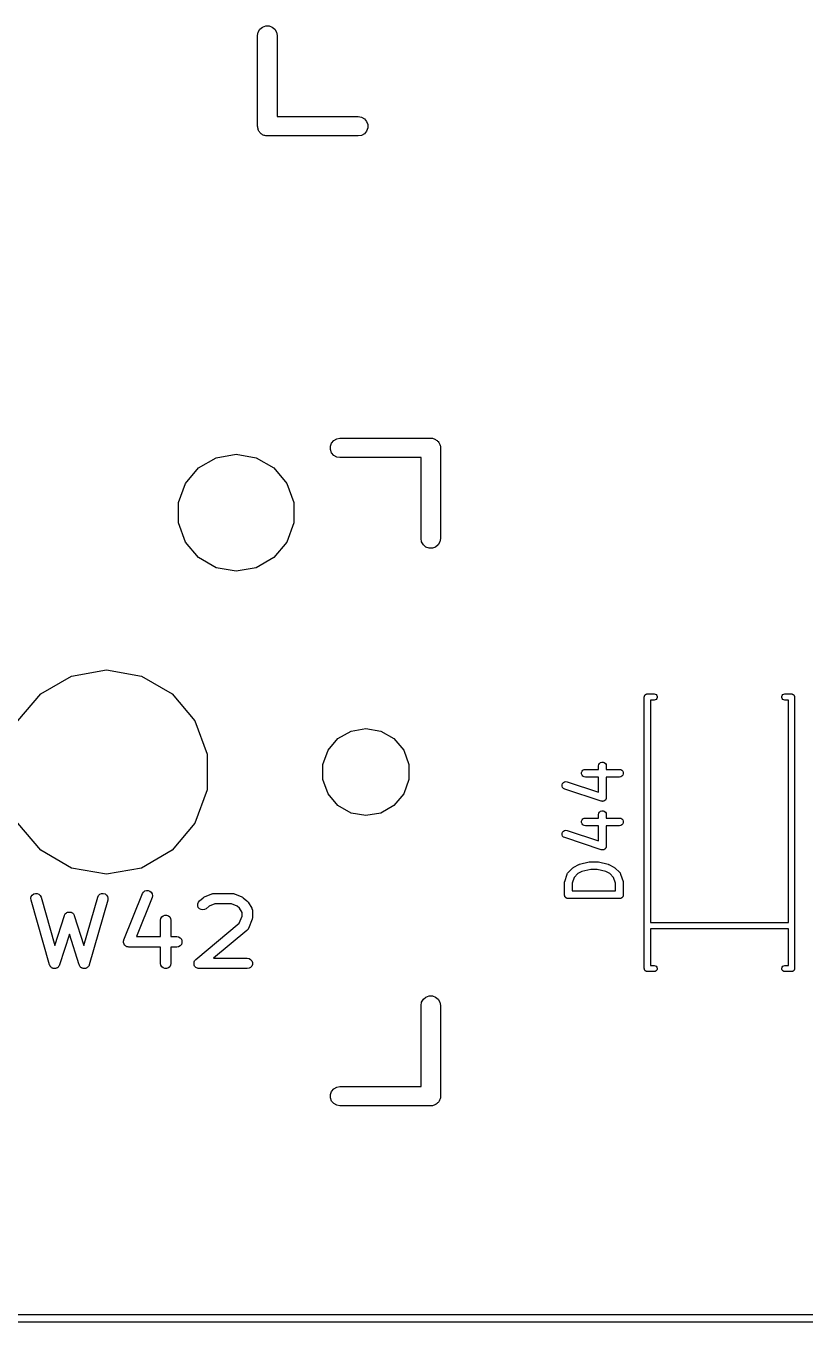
# Model space of a CAD drawing. Header units: millimetres. Extents: x 37 to 156, y -137 to -19.
# Drawn here: x 95.92 to 111.18, y -136.78 to -111.38 of the extents above; entities that cross this region are included whole.
import ezdxf

# ---------------------------------------------------------------- set-up
doc = ezdxf.new("R2010")
doc.units = ezdxf.units.MM
doc.layers.add('BLACK', color=7, linetype='Continuous')

# ---------------------------------------------------------------- blocks, each defined once
blk = doc.blocks.new('hhskb2-F.SilkS')
at = {"layer": 'BLACK'}
for p, q in [((100.471, -111.507), (100.504, -111.45)), ((100.504, -111.45), (100.555, -111.407)), ((100.555, -111.407), (100.617, -111.384)), ((100.617, -111.384), (100.683, -111.384)), ((100.683, -111.384), (100.745, -111.407)), ((100.745, -111.407), (100.796, -111.45)), ((100.796, -111.45), (100.829, -111.507)), ((100.459, -111.572), (100.471, -111.507)), ((100.459, -113.35), (100.459, -111.572)), ((100.829, -111.507), (100.84, -111.572)), ((100.84, -111.572), (100.84, -113.159)), ((100.84, -113.159), (102.428, -113.159)), ((102.428, -113.159), (102.493, -113.171)), ((102.493, -113.171), (102.55, -113.204)), ((102.55, -113.204), (102.593, -113.255)), ((100.462, -113.366), (100.459, -113.35)), ((100.462, -113.383), (100.462, -113.366)), ((100.468, -113.399), (100.462, -113.383)), ((100.471, -113.415), (100.468, -113.399)), ((100.479, -113.43), (100.471, -113.415)), ((100.485, -113.445), (100.479, -113.43)), ((100.496, -113.458), (100.485, -113.445)), ((100.504, -113.472), (100.496, -113.458)), ((100.517, -113.483), (100.504, -113.472)), ((100.528, -113.496), (100.517, -113.483)), ((100.542, -113.504), (100.528, -113.496)), ((102.55, -113.496), (102.493, -113.529)), ((102.593, -113.445), (102.55, -113.496)), ((102.593, -113.255), (102.616, -113.317)), ((102.616, -113.383), (102.593, -113.445)), ((102.616, -113.317), (102.616, -113.383)), ((100.555, -113.515), (100.542, -113.504)), ((100.57, -113.521), (100.555, -113.515)), ((100.585, -113.529), (100.57, -113.521)), ((100.601, -113.532), (100.585, -113.529)), ((100.617, -113.538), (100.601, -113.532)), ((100.634, -113.538), (100.617, -113.538)), ((100.65, -113.54), (100.634, -113.538)), ((102.428, -113.54), (100.65, -113.54)), ((102.493, -113.529), (102.428, -113.54)), ((101.884, -119.617), (101.907, -119.555)), ((101.907, -119.555), (101.95, -119.504)), ((101.95, -119.504), (102.007, -119.471)), ((102.007, -119.471), (102.072, -119.459)), ((102.072, -119.459), (103.85, -119.459)), ((103.85, -119.459), (103.866, -119.462)), ((103.866, -119.462), (103.883, -119.462)), ((103.883, -119.462), (103.899, -119.468)), ((103.899, -119.468), (103.915, -119.471)), ((103.915, -119.471), (103.93, -119.479)), ((103.93, -119.479), (103.945, -119.485)), ((103.945, -119.485), (103.958, -119.496)), ((103.958, -119.496), (103.972, -119.504)), ((103.972, -119.504), (103.983, -119.517)), ((103.983, -119.517), (103.996, -119.528)), ((103.996, -119.528), (104.004, -119.542)), ((104.004, -119.542), (104.015, -119.555)), ((104.015, -119.555), (104.021, -119.57)), ((104.021, -119.57), (104.029, -119.585)), ((104.029, -119.585), (104.032, -119.601)), ((99.3025, -120.041), (99.6476, -119.842)), ((99.6476, -119.842), (100.04, -119.773)), ((100.04, -119.773), (100.432, -119.842)), ((100.432, -119.842), (100.778, -120.041)), ((101.884, -119.683), (101.884, -119.617)), ((101.907, -119.745), (101.884, -119.683)), ((101.95, -119.796), (101.907, -119.745)), ((102.007, -119.829), (101.95, -119.796)), ((102.072, -119.84), (102.007, -119.829)), ((103.659, -119.84), (102.072, -119.84)), ((103.659, -121.428), (103.659, -119.84)), ((104.032, -119.601), (104.038, -119.617)), ((104.038, -119.617), (104.038, -119.634)), ((104.038, -119.634), (104.04, -119.65)), ((104.04, -119.65), (104.04, -121.428)), ((99.0464, -120.346), (99.3025, -120.041)), ((100.778, -120.041), (101.034, -120.346)), ((98.9101, -120.721), (99.0464, -120.346)), ((101.034, -120.346), (101.17, -120.721)), ((98.9101, -121.119), (98.9101, -120.721)), ((101.17, -120.721), (101.17, -121.119)), ((99.0464, -121.494), (98.9101, -121.119)), ((101.17, -121.119), (101.034, -121.494)), ((99.3025, -121.799), (99.0464, -121.494)), ((101.034, -121.494), (100.778, -121.799)), ((103.671, -121.493), (103.659, -121.428)), ((103.704, -121.55), (103.671, -121.493)), ((103.755, -121.593), (103.704, -121.55)), ((103.817, -121.616), (103.755, -121.593)), ((103.883, -121.616), (103.817, -121.616)), ((103.945, -121.593), (103.883, -121.616)), ((103.996, -121.55), (103.945, -121.593)), ((104.029, -121.493), (103.996, -121.55)), ((104.04, -121.428), (104.029, -121.493)), ((99.6476, -121.998), (99.3025, -121.799)), ((100.778, -121.799), (100.432, -121.998)), ((100.04, -122.067), (99.6476, -121.998)), ((100.432, -121.998), (100.04, -122.067)), ((96.2134, -124.467), (96.8154, -124.119)), ((96.8154, -124.119), (97.5, -123.998)), ((97.5, -123.998), (98.1846, -124.119)), ((98.1846, -124.119), (98.7865, -124.467)), ((95.7666, -124.999), (96.2134, -124.467)), ((98.7865, -124.467), (99.2334, -124.999)), ((108.03, -124.53), (108.031, -124.525)), ((108.03, -129.85), (108.03, -124.53)), ((108.031, -124.52), (108.033, -124.515)), ((108.031, -124.525), (108.031, -124.52)), ((108.033, -124.515), (108.034, -124.509)), ((108.034, -124.509), (108.036, -124.505)), ((108.036, -124.505), (108.038, -124.5)), ((108.038, -124.5), (108.041, -124.496)), ((108.041, -124.496), (108.044, -124.491)), ((108.044, -124.491), (108.048, -124.488)), ((108.048, -124.488), (108.051, -124.484)), ((108.051, -124.484), (108.056, -124.481)), ((108.056, -124.481), (108.06, -124.478)), ((108.06, -124.478), (108.065, -124.476)), ((108.065, -124.476), (108.069, -124.474)), ((108.069, -124.474), (108.075, -124.473)), ((108.075, -124.473), (108.08, -124.471)), ((108.08, -124.471), (108.085, -124.471)), ((108.085, -124.471), (108.09, -124.47)), ((108.09, -124.47), (108.22, -124.47)), ((108.22, -124.59), (108.15, -124.59)), ((108.15, -124.59), (108.15, -128.95)), ((108.22, -124.47), (108.241, -124.474)), ((108.241, -124.586), (108.22, -124.59)), ((108.241, -124.474), (108.259, -124.484)), ((108.259, -124.576), (108.241, -124.586)), ((108.259, -124.484), (108.272, -124.5)), ((108.272, -124.56), (108.259, -124.576)), ((108.272, -124.5), (108.279, -124.52)), ((108.279, -124.54), (108.272, -124.56)), ((108.279, -124.52), (108.279, -124.54)), ((110.721, -124.52), (110.728, -124.5)), ((110.721, -124.54), (110.721, -124.52)), ((110.728, -124.56), (110.721, -124.54)), ((110.728, -124.5), (110.741, -124.484)), ((110.741, -124.576), (110.728, -124.56)), ((110.741, -124.484), (110.759, -124.474)), ((110.759, -124.586), (110.741, -124.576)), ((110.759, -124.474), (110.78, -124.47)), ((110.78, -124.59), (110.759, -124.586)), ((110.78, -124.47), (110.91, -124.47)), ((110.85, -124.59), (110.78, -124.59)), ((110.85, -128.95), (110.85, -124.59)), ((110.91, -124.47), (110.915, -124.471)), ((110.915, -124.471), (110.92, -124.471)), ((110.92, -124.471), (110.925, -124.473)), ((110.925, -124.473), (110.931, -124.474)), ((110.931, -124.474), (110.935, -124.476)), ((110.935, -124.476), (110.94, -124.478)), ((110.94, -124.478), (110.944, -124.481)), ((110.944, -124.481), (110.949, -124.484)), ((110.949, -124.484), (110.952, -124.488)), ((110.952, -124.488), (110.956, -124.491)), ((110.956, -124.491), (110.959, -124.496)), ((110.959, -124.496), (110.962, -124.5)), ((110.962, -124.5), (110.964, -124.505)), ((110.964, -124.505), (110.966, -124.509)), ((110.966, -124.509), (110.967, -124.515)), ((110.967, -124.515), (110.969, -124.52)), ((110.969, -124.52), (110.969, -124.525)), ((110.969, -124.525), (110.97, -124.53)), ((110.97, -124.53), (110.97, -129.85)), ((99.2334, -124.999), (99.4711, -125.652)), ((102.288, -125.197), (102.58, -125.146)), ((102.58, -125.146), (102.872, -125.197)), ((101.84, -125.573), (102.031, -125.346)), ((102.031, -125.346), (102.288, -125.197)), ((102.872, -125.197), (103.129, -125.346)), ((103.129, -125.346), (103.32, -125.573)), ((99.4711, -125.652), (99.4711, -126.348)), ((101.739, -125.852), (101.84, -125.573)), ((103.32, -125.573), (103.421, -125.852)), ((101.739, -126.148), (101.739, -125.852)), ((103.421, -125.852), (103.421, -126.148)), ((107.134, -125.88), (107.139, -125.855)), ((107.134, -125.948), (107.134, -125.88)), ((107.139, -125.855), (107.152, -125.832)), ((107.152, -125.832), (107.172, -125.816)), ((107.172, -125.816), (107.196, -125.807)), ((107.196, -125.807), (107.222, -125.807)), ((107.222, -125.807), (107.247, -125.816)), ((107.247, -125.816), (107.267, -125.832)), ((107.267, -125.832), (107.28, -125.855)), ((107.28, -125.855), (107.284, -125.88)), ((107.284, -125.88), (107.284, -125.948)), ((101.84, -126.427), (101.739, -126.148)), ((103.421, -126.148), (103.32, -126.427)), ((106.445, -126.205), (106.467, -126.192)), ((106.467, -126.192), (106.493, -126.186)), ((106.493, -126.186), (106.518, -126.19)), ((106.518, -126.19), (107.134, -126.395)), ((106.802, -126.01), (106.811, -125.986)), ((106.802, -126.036), (106.802, -126.01)), ((106.811, -126.061), (106.802, -126.036)), ((106.811, -125.986), (106.828, -125.966)), ((106.828, -126.081), (106.811, -126.061)), ((106.828, -125.966), (106.85, -125.953)), ((106.85, -126.094), (106.828, -126.081)), ((106.85, -125.953), (106.876, -125.948)), ((106.876, -126.098), (106.85, -126.094)), ((106.876, -125.948), (107.134, -125.948)), ((107.134, -126.098), (106.876, -126.098)), ((107.134, -126.395), (107.134, -126.098)), ((107.284, -125.948), (107.542, -125.948)), ((107.542, -126.098), (107.284, -126.098)), ((107.284, -126.098), (107.284, -126.5)), ((107.542, -125.948), (107.568, -125.953)), ((107.568, -126.094), (107.542, -126.098)), ((107.568, -125.953), (107.591, -125.966)), ((107.591, -126.081), (107.568, -126.094)), ((107.591, -125.966), (107.607, -125.986)), ((107.607, -126.061), (107.591, -126.081)), ((107.607, -125.986), (107.616, -126.01)), ((107.616, -126.036), (107.607, -126.061)), ((107.616, -126.01), (107.616, -126.036)), ((99.4711, -126.348), (99.2334, -127.001)), ((102.031, -126.654), (101.84, -126.427)), ((103.32, -126.427), (103.129, -126.654)), ((106.421, -126.25), (106.429, -126.226)), ((106.421, -126.276), (106.421, -126.25)), ((106.431, -126.301), (106.421, -126.276)), ((106.429, -126.226), (106.445, -126.205)), ((106.448, -126.32), (106.431, -126.301)), ((106.471, -126.333), (106.448, -126.32)), ((107.185, -126.571), (106.471, -126.333)), ((102.288, -126.803), (102.031, -126.654)), ((103.129, -126.654), (102.872, -126.803)), ((107.191, -126.571), (107.185, -126.571)), ((107.196, -126.573), (107.191, -126.571)), ((107.204, -126.573), (107.196, -126.573)), ((107.211, -126.574), (107.204, -126.573)), ((107.217, -126.573), (107.211, -126.574)), ((107.222, -126.573), (107.217, -126.573)), ((107.229, -126.571), (107.222, -126.573)), ((107.237, -126.569), (107.229, -126.571)), ((107.241, -126.566), (107.237, -126.569)), ((107.247, -126.564), (107.241, -126.566)), ((107.252, -126.56), (107.247, -126.564)), ((107.259, -126.556), (107.252, -126.56)), ((107.262, -126.551), (107.259, -126.556)), ((107.267, -126.548), (107.262, -126.551)), ((107.27, -126.541), (107.267, -126.548)), ((107.275, -126.535), (107.27, -126.541)), ((107.277, -126.53), (107.275, -126.535)), ((107.28, -126.525), (107.277, -126.53)), ((107.281, -126.518), (107.28, -126.525)), ((107.283, -126.511), (107.281, -126.518)), ((107.284, -126.5), (107.283, -126.505)), ((107.283, -126.505), (107.283, -126.511)), ((102.58, -126.854), (102.288, -126.803)), ((102.872, -126.803), (102.58, -126.854)), ((106.802, -126.963), (106.811, -126.938)), ((106.811, -126.938), (106.828, -126.918)), ((106.828, -126.918), (106.85, -126.905)), ((106.85, -126.905), (106.876, -126.901)), ((106.876, -126.901), (107.134, -126.901)), ((107.134, -126.833), (107.139, -126.807)), ((107.134, -126.901), (107.134, -126.833)), ((107.139, -126.807), (107.152, -126.785)), ((107.152, -126.785), (107.172, -126.768)), ((107.172, -126.768), (107.196, -126.759)), ((107.196, -126.759), (107.222, -126.759)), ((107.222, -126.759), (107.247, -126.768)), ((107.247, -126.768), (107.267, -126.785)), ((107.267, -126.785), (107.28, -126.807)), ((107.28, -126.807), (107.284, -126.833)), ((107.284, -126.833), (107.284, -126.901)), ((107.284, -126.901), (107.542, -126.901)), ((107.542, -126.901), (107.568, -126.905)), ((107.568, -126.905), (107.591, -126.918)), ((107.591, -126.918), (107.607, -126.938)), ((107.607, -126.938), (107.616, -126.963)), ((96.2134, -127.533), (95.7666, -127.001)), ((99.2334, -127.001), (98.7865, -127.533)), ((106.421, -127.203), (106.429, -127.178)), ((106.421, -127.229), (106.421, -127.203)), ((106.429, -127.178), (106.445, -127.158)), ((106.445, -127.158), (106.467, -127.144)), ((106.467, -127.144), (106.493, -127.139)), ((106.493, -127.139), (106.518, -127.143)), ((106.518, -127.143), (107.134, -127.348)), ((106.802, -126.989), (106.802, -126.963)), ((106.811, -127.013), (106.802, -126.989)), ((106.828, -127.033), (106.811, -127.013)), ((106.85, -127.046), (106.828, -127.033)), ((106.876, -127.051), (106.85, -127.046)), ((107.134, -127.051), (106.876, -127.051)), ((107.134, -127.348), (107.134, -127.051)), ((107.542, -127.051), (107.284, -127.051)), ((107.284, -127.051), (107.284, -127.452)), ((107.568, -127.046), (107.542, -127.051)), ((107.591, -127.033), (107.568, -127.046)), ((107.607, -127.013), (107.591, -127.033)), ((107.616, -126.989), (107.607, -127.013)), ((107.616, -126.963), (107.616, -126.989)), ((106.431, -127.253), (106.421, -127.229)), ((106.448, -127.273), (106.431, -127.253)), ((106.471, -127.285), (106.448, -127.273)), ((107.185, -127.523), (106.471, -127.285)), ((107.284, -127.452), (107.283, -127.457)), ((107.283, -127.457), (107.283, -127.463)), ((96.8154, -127.881), (96.2134, -127.533)), ((98.7865, -127.533), (98.1846, -127.881)), ((107.191, -127.524), (107.185, -127.523)), ((107.196, -127.526), (107.191, -127.524)), ((107.204, -127.526), (107.196, -127.526)), ((107.211, -127.527), (107.204, -127.526)), ((107.217, -127.526), (107.211, -127.527)), ((107.222, -127.526), (107.217, -127.526)), ((107.229, -127.523), (107.222, -127.526)), ((107.237, -127.522), (107.229, -127.523)), ((107.241, -127.519), (107.237, -127.522)), ((107.247, -127.517), (107.241, -127.519)), ((107.252, -127.512), (107.247, -127.517)), ((107.259, -127.508), (107.252, -127.512)), ((107.262, -127.504), (107.259, -127.508)), ((107.267, -127.5), (107.262, -127.504)), ((107.27, -127.494), (107.267, -127.5)), ((107.275, -127.488), (107.27, -127.494)), ((107.277, -127.482), (107.275, -127.488)), ((107.28, -127.478), (107.277, -127.482)), ((107.281, -127.47), (107.28, -127.478)), ((107.283, -127.463), (107.281, -127.47)), ((97.5, -128.002), (96.8154, -127.881)), ((98.1846, -127.881), (97.5, -128.002)), ((106.534, -127.974), (106.537, -127.97)), ((106.537, -127.97), (106.632, -127.875)), ((106.632, -127.875), (106.642, -127.868)), ((106.642, -127.868), (106.652, -127.861)), ((106.652, -127.861), (106.747, -127.813)), ((106.807, -127.951), (106.73, -127.99)), ((106.747, -127.813), (106.755, -127.811)), ((106.755, -127.811), (106.762, -127.808)), ((106.762, -127.808), (106.953, -127.76)), ((106.98, -127.908), (106.807, -127.951)), ((106.953, -127.76), (106.962, -127.759)), ((106.962, -127.759), (106.971, -127.758)), ((106.971, -127.758), (107.114, -127.758)), ((107.105, -127.908), (106.98, -127.908)), ((107.278, -127.951), (107.105, -127.908)), ((107.114, -127.758), (107.123, -127.759)), ((107.123, -127.759), (107.132, -127.76)), ((107.132, -127.76), (107.322, -127.808)), ((107.355, -127.99), (107.278, -127.951)), ((107.322, -127.808), (107.33, -127.811)), ((107.33, -127.811), (107.338, -127.813)), ((107.338, -127.813), (107.433, -127.861)), ((107.433, -127.861), (107.443, -127.868)), ((107.443, -127.868), (107.453, -127.875)), ((107.453, -127.875), (107.548, -127.97)), ((107.548, -127.97), (107.55, -127.974)), ((106.467, -128.166), (106.469, -128.154)), ((106.467, -128.404), (106.467, -128.166)), ((106.469, -128.154), (106.471, -128.142)), ((106.471, -128.142), (106.519, -128)), ((106.519, -128), (106.521, -127.996)), ((106.521, -127.996), (106.522, -127.992)), ((106.522, -127.992), (106.527, -127.984)), ((106.527, -127.984), (106.531, -127.977)), ((106.531, -127.977), (106.534, -127.974)), ((106.656, -128.064), (106.617, -128.178)), ((106.617, -128.178), (106.617, -128.329)), ((106.73, -127.99), (106.656, -128.064)), ((107.429, -128.064), (107.355, -127.99)), ((107.467, -128.178), (107.429, -128.064)), ((107.467, -128.329), (107.467, -128.178)), ((107.55, -127.974), (107.554, -127.977)), ((107.554, -127.977), (107.558, -127.984)), ((107.558, -127.984), (107.563, -127.992)), ((107.563, -127.992), (107.564, -127.996)), ((107.564, -127.996), (107.566, -128)), ((107.566, -128), (107.614, -128.142)), ((107.614, -128.142), (107.615, -128.154)), ((107.615, -128.154), (107.617, -128.166)), ((107.617, -128.166), (107.617, -128.404)), ((96.0198, -128.472), (96.0284, -128.438)), ((96.0235, -128.507), (96.0198, -128.472)), ((96.0284, -128.438), (96.0481, -128.409)), ((96.0481, -128.409), (96.0767, -128.388)), ((96.0767, -128.388), (96.1106, -128.378)), ((96.1106, -128.378), (96.1458, -128.381)), ((96.1458, -128.381), (96.178, -128.395)), ((96.178, -128.395), (96.2034, -128.42)), ((96.2034, -128.42), (96.2188, -128.452)), ((96.2188, -128.452), (96.4895, -129.399)), ((97.0591, -129.399), (97.3297, -128.452)), ((97.3297, -128.452), (97.3452, -128.42)), ((97.3452, -128.42), (97.3705, -128.395)), ((97.3705, -128.395), (97.4028, -128.381)), ((97.4028, -128.381), (97.438, -128.378)), ((97.438, -128.378), (97.4719, -128.388)), ((97.4719, -128.388), (97.5004, -128.409)), ((97.5004, -128.409), (97.5202, -128.438)), ((97.5202, -128.438), (97.5288, -128.472)), ((97.5288, -128.472), (97.5251, -128.507)), ((97.8411, -129.288), (98.204, -128.381)), ((98.3926, -128.457), (98.0855, -129.225)), ((98.204, -128.381), (98.2225, -128.351)), ((98.2225, -128.351), (98.2503, -128.33)), ((98.2503, -128.33), (98.2838, -128.318)), ((98.2838, -128.318), (98.3191, -128.32)), ((98.3191, -128.32), (98.3518, -128.333)), ((98.3518, -128.333), (98.3781, -128.356)), ((98.3781, -128.356), (98.3948, -128.387)), ((98.3998, -128.422), (98.3926, -128.457)), ((98.3948, -128.387), (98.3998, -128.422)), ((99.3218, -128.522), (99.3944, -128.462)), ((99.3944, -128.462), (99.4076, -128.454)), ((99.4076, -128.454), (99.4204, -128.446)), ((99.4204, -128.446), (99.5655, -128.386)), ((99.5655, -128.386), (99.5678, -128.385)), ((99.5678, -128.385), (99.5698, -128.384)), ((99.5698, -128.384), (99.5849, -128.381)), ((99.5849, -128.381), (99.5999, -128.378)), ((99.5999, -128.378), (99.6023, -128.378)), ((99.6023, -128.378), (99.6046, -128.378)), ((99.6046, -128.378), (99.9674, -128.378)), ((99.9674, -128.378), (99.9697, -128.378)), ((99.9697, -128.378), (99.9721, -128.378)), ((99.9721, -128.378), (99.9871, -128.381)), ((99.9871, -128.381), (100.002, -128.384)), ((100.002, -128.384), (100.004, -128.385)), ((100.004, -128.385), (100.007, -128.386)), ((100.007, -128.386), (100.152, -128.446)), ((100.152, -128.446), (100.164, -128.454)), ((100.164, -128.454), (100.178, -128.462)), ((100.178, -128.462), (100.25, -128.522)), ((106.469, -128.411), (106.467, -128.404)), ((106.469, -128.417), (106.469, -128.411)), ((106.471, -128.423), (106.469, -128.417)), ((106.472, -128.43), (106.471, -128.423)), ((106.475, -128.436), (106.472, -128.43)), ((106.477, -128.442), (106.475, -128.436)), ((106.482, -128.447), (106.477, -128.442)), ((106.485, -128.452), (106.482, -128.447)), ((106.49, -128.457), (106.485, -128.452)), ((106.494, -128.462), (106.49, -128.457)), ((106.5, -128.465), (106.494, -128.462)), ((106.505, -128.469), (106.5, -128.465)), ((106.511, -128.471), (106.505, -128.469)), ((106.517, -128.475), (106.511, -128.471)), ((106.523, -128.476), (106.517, -128.475)), ((106.529, -128.478), (106.523, -128.476)), ((106.536, -128.478), (106.529, -128.478)), ((106.542, -128.479), (106.536, -128.478)), ((106.617, -128.329), (107.467, -128.329)), ((107.549, -128.478), (107.542, -128.479)), ((107.555, -128.478), (107.549, -128.478)), ((107.562, -128.476), (107.555, -128.478)), ((107.568, -128.475), (107.562, -128.476)), ((107.574, -128.471), (107.568, -128.475)), ((107.58, -128.469), (107.574, -128.471)), ((107.585, -128.465), (107.58, -128.469)), ((107.591, -128.462), (107.585, -128.465)), ((107.595, -128.457), (107.591, -128.462)), ((107.6, -128.452), (107.595, -128.457)), ((107.603, -128.447), (107.6, -128.452)), ((107.607, -128.442), (107.603, -128.447)), ((107.61, -128.436), (107.607, -128.442)), ((107.613, -128.43), (107.61, -128.436)), ((107.614, -128.423), (107.613, -128.43)), ((107.616, -128.417), (107.614, -128.423)), ((107.617, -128.404), (107.616, -128.411)), ((107.616, -128.411), (107.616, -128.417)), ((96.3863, -129.777), (96.0235, -128.507)), ((97.5251, -128.507), (97.1623, -129.777)), ((99.2867, -128.618), (99.2869, -128.582)), ((99.2987, -128.651), (99.2867, -128.618)), ((99.2869, -128.582), (99.299, -128.549)), ((99.3213, -128.678), (99.2987, -128.651)), ((99.299, -128.549), (99.3218, -128.522)), ((99.3518, -128.696), (99.3213, -128.678)), ((99.3865, -128.702), (99.3518, -128.696)), ((99.4213, -128.696), (99.3865, -128.702)), ((99.4519, -128.679), (99.4213, -128.696)), ((99.5127, -128.628), (99.4519, -128.679)), ((99.6249, -128.581), (99.5127, -128.628)), ((99.9471, -128.581), (99.6249, -128.581)), ((100.059, -128.628), (99.9471, -128.581)), ((100.107, -128.668), (100.059, -128.628)), ((100.156, -128.75), (100.107, -128.668)), ((100.25, -128.522), (100.261, -128.535)), ((100.261, -128.535), (100.272, -128.548)), ((100.272, -128.548), (100.345, -128.669)), ((100.345, -128.669), (100.348, -128.678)), ((100.348, -128.678), (100.353, -128.687)), ((100.353, -128.687), (100.355, -128.695)), ((100.355, -128.695), (100.357, -128.702)), ((100.357, -128.702), (100.358, -128.712)), ((100.358, -128.712), (100.359, -128.721)), ((100.359, -128.721), (100.359, -128.842)), ((107.542, -128.479), (106.542, -128.479)), ((96.4895, -129.399), (96.6775, -128.811)), ((96.6775, -128.811), (96.6794, -128.808)), ((96.6794, -128.808), (96.6803, -128.804)), ((96.6803, -128.804), (96.6876, -128.792)), ((96.6876, -128.792), (96.6939, -128.78)), ((96.6939, -128.78), (96.6969, -128.777)), ((96.6969, -128.777), (96.6991, -128.774)), ((96.6991, -128.774), (96.7099, -128.766)), ((96.7099, -128.766), (96.7201, -128.756)), ((96.7201, -128.756), (96.7238, -128.755)), ((96.7238, -128.755), (96.727, -128.752)), ((96.727, -128.752), (96.74, -128.748)), ((96.74, -128.748), (96.7527, -128.743)), ((96.7527, -128.743), (96.7568, -128.743)), ((96.7568, -128.743), (96.7606, -128.742)), ((96.7606, -128.742), (96.7743, -128.742)), ((96.7743, -128.742), (96.788, -128.742)), ((96.788, -128.742), (96.7918, -128.743)), ((96.7918, -128.743), (96.7959, -128.743)), ((96.7959, -128.743), (96.8085, -128.748)), ((96.8085, -128.748), (96.8216, -128.752)), ((96.8216, -128.752), (96.8248, -128.755)), ((96.8248, -128.755), (96.8285, -128.756)), ((96.8285, -128.756), (96.8387, -128.766)), ((96.8387, -128.766), (96.8495, -128.774)), ((96.8495, -128.774), (96.8516, -128.777)), ((96.8516, -128.777), (96.8546, -128.78)), ((96.8546, -128.78), (96.861, -128.792)), ((96.861, -128.792), (96.8683, -128.804)), ((96.8683, -128.804), (96.8692, -128.808)), ((96.8692, -128.808), (96.8711, -128.811)), ((96.8711, -128.811), (97.0591, -129.399)), ((98.5595, -128.903), (98.5657, -128.868)), ((98.5595, -129.225), (98.5595, -128.903)), ((98.5657, -128.868), (98.5833, -128.838)), ((98.5833, -128.838), (98.6103, -128.815)), ((98.6103, -128.815), (98.6435, -128.803)), ((98.6435, -128.803), (98.6788, -128.803)), ((98.6788, -128.803), (98.7119, -128.815)), ((98.7119, -128.815), (98.739, -128.838)), ((98.739, -128.838), (98.7566, -128.868)), ((98.7566, -128.868), (98.7627, -128.903)), ((98.7627, -128.903), (98.7627, -129.225)), ((99.2492, -129.671), (100.1, -128.962)), ((100.1, -128.962), (100.156, -128.823)), ((100.156, -128.823), (100.156, -128.75)), ((100.352, -128.88), (100.279, -129.062)), ((100.353, -128.877), (100.352, -128.879)), ((100.352, -128.879), (100.352, -128.88)), ((100.356, -128.861), (100.353, -128.877)), ((100.359, -128.846), (100.356, -128.861)), ((100.359, -128.842), (100.359, -128.844)), ((100.359, -128.844), (100.359, -128.846)), ((108.15, -128.95), (110.85, -128.95)), ((96.7743, -129.176), (96.5808, -129.78)), ((96.9678, -129.78), (96.7743, -129.176)), ((98.0855, -129.225), (98.5595, -129.225)), ((98.7627, -129.225), (98.8789, -129.225)), ((98.8789, -129.225), (98.9136, -129.231)), ((98.9136, -129.231), (98.9442, -129.248)), ((100.25, -129.102), (99.5949, -129.648)), ((100.255, -129.096), (100.25, -129.102)), ((100.261, -129.092), (100.255, -129.096)), ((100.266, -129.083), (100.261, -129.092)), ((100.273, -129.075), (100.266, -129.083)), ((100.276, -129.068), (100.273, -129.075)), ((100.279, -129.062), (100.276, -129.068)), ((110.85, -129.07), (108.15, -129.07)), ((108.15, -129.07), (108.15, -129.79)), ((110.85, -129.79), (110.85, -129.07)), ((97.8339, -129.323), (97.8354, -129.316)), ((97.8354, -129.333), (97.8339, -129.323)), ((97.8354, -129.309), (97.839, -129.299)), ((97.8354, -129.316), (97.8354, -129.309)), ((97.8354, -129.344), (97.8354, -129.333)), ((97.8379, -129.351), (97.8354, -129.344)), ((97.8389, -129.358), (97.8379, -129.351)), ((97.8439, -129.367), (97.8389, -129.358)), ((97.839, -129.299), (97.8411, -129.288)), ((97.8474, -129.377), (97.8439, -129.367)), ((97.8521, -129.383), (97.8474, -129.377)), ((97.8556, -129.389), (97.8521, -129.383)), ((97.8634, -129.396), (97.8556, -129.389)), ((97.8701, -129.404), (97.8634, -129.396)), ((97.8764, -129.408), (97.8701, -129.404)), ((97.8819, -129.413), (97.8764, -129.408)), ((97.8916, -129.416), (97.8819, -129.413)), ((97.9007, -129.422), (97.8916, -129.416)), ((97.9079, -129.423), (97.9007, -129.422)), ((97.9146, -129.426), (97.9079, -129.423)), ((97.9251, -129.426), (97.9146, -129.426)), ((97.9354, -129.428), (97.9251, -129.426)), ((98.5595, -129.428), (97.9354, -129.428)), ((98.5595, -129.75), (98.5595, -129.428)), ((98.8789, -129.428), (98.7627, -129.428)), ((98.7627, -129.428), (98.7627, -129.75)), ((98.9136, -129.422), (98.8789, -129.428)), ((98.9442, -129.404), (98.9136, -129.422)), ((98.9442, -129.248), (98.9668, -129.275)), ((98.9668, -129.377), (98.9442, -129.404)), ((98.9668, -129.275), (98.9789, -129.309)), ((98.9789, -129.344), (98.9668, -129.377)), ((98.9789, -129.309), (98.9789, -129.344)), ((99.2142, -129.749), (99.2142, -129.732)), ((99.2142, -129.732), (99.2143, -129.732)), ((99.2143, -129.732), (99.2203, -129.715)), ((99.2143, -129.732), (99.2143, -129.732)), ((99.2203, -129.715), (99.2263, -129.699)), ((99.2263, -129.699), (99.2264, -129.699)), ((99.2264, -129.699), (99.2265, -129.698)), ((99.2265, -129.698), (99.2378, -129.685)), ((99.2378, -129.685), (99.249, -129.672)), ((99.249, -129.672), (99.2491, -129.672)), ((99.2491, -129.672), (99.2492, -129.671)), ((99.5949, -129.648), (100.258, -129.648)), ((100.258, -129.648), (100.292, -129.654)), ((100.292, -129.654), (100.323, -129.672)), ((100.323, -129.672), (100.346, -129.699)), ((100.346, -129.699), (100.358, -129.732)), ((100.358, -129.732), (100.358, -129.767)), ((96.3888, -129.783), (96.3863, -129.777)), ((96.39, -129.788), (96.3888, -129.783)), ((96.3964, -129.798), (96.39, -129.788)), ((96.4017, -129.809), (96.3964, -129.798)), ((96.4058, -129.813), (96.4017, -129.809)), ((96.4088, -129.818), (96.4058, -129.813)), ((96.4184, -129.825), (96.4088, -129.818)), ((96.4271, -129.834), (96.4184, -129.825)), ((96.4322, -129.836), (96.4271, -129.834)), ((96.4367, -129.839), (96.4322, -129.836)), ((96.4483, -129.843), (96.4367, -129.839)), ((96.4593, -129.848), (96.4483, -129.843)), ((96.4649, -129.848), (96.4593, -129.848)), ((96.4703, -129.85), (96.4649, -129.848)), ((96.4824, -129.85), (96.4703, -129.85)), ((96.4945, -129.851), (96.4824, -129.85)), ((96.4999, -129.849), (96.4945, -129.851)), ((96.5056, -129.849), (96.4999, -129.849)), ((96.5168, -129.844), (96.5056, -129.849)), ((96.5285, -129.841), (96.5168, -129.844)), ((96.533, -129.838), (96.5285, -129.841)), ((96.5382, -129.835), (96.533, -129.838)), ((96.5472, -129.827), (96.5382, -129.835)), ((96.557, -129.82), (96.5472, -129.827)), ((96.5602, -129.816), (96.557, -129.82)), ((96.5643, -129.812), (96.5602, -129.816)), ((96.57, -129.801), (96.5643, -129.812)), ((96.5768, -129.791), (96.57, -129.801)), ((96.5781, -129.785), (96.5768, -129.791)), ((96.5808, -129.78), (96.5781, -129.785)), ((96.9704, -129.785), (96.9678, -129.78)), ((96.9718, -129.791), (96.9704, -129.785)), ((96.9786, -129.801), (96.9718, -129.791)), ((96.9842, -129.812), (96.9786, -129.801)), ((96.9884, -129.816), (96.9842, -129.812)), ((96.9916, -129.82), (96.9884, -129.816)), ((97.0014, -129.827), (96.9916, -129.82)), ((97.0103, -129.835), (97.0014, -129.827)), ((97.0156, -129.838), (97.0103, -129.835)), ((97.0201, -129.841), (97.0156, -129.838)), ((97.0318, -129.844), (97.0201, -129.841)), ((97.043, -129.849), (97.0318, -129.844)), ((97.0486, -129.849), (97.043, -129.849)), ((97.054, -129.851), (97.0486, -129.849)), ((97.0661, -129.85), (97.054, -129.851)), ((97.0783, -129.85), (97.0661, -129.85)), ((97.0836, -129.848), (97.0783, -129.85)), ((97.0892, -129.848), (97.0836, -129.848)), ((97.1003, -129.843), (97.0892, -129.848)), ((97.1119, -129.839), (97.1003, -129.843)), ((97.1163, -129.836), (97.1119, -129.839)), ((97.1215, -129.834), (97.1163, -129.836)), ((97.1302, -129.825), (97.1215, -129.834)), ((97.1398, -129.818), (97.1302, -129.825)), ((97.1428, -129.813), (97.1398, -129.818)), ((97.1468, -129.809), (97.1428, -129.813)), ((97.1521, -129.798), (97.1468, -129.809)), ((97.1586, -129.788), (97.1521, -129.798)), ((97.1598, -129.783), (97.1586, -129.788)), ((97.1623, -129.777), (97.1598, -129.783)), ((98.5657, -129.784), (98.5595, -129.75)), ((98.5833, -129.815), (98.5657, -129.784)), ((98.6103, -129.838), (98.5833, -129.815)), ((98.6435, -129.85), (98.6103, -129.838)), ((98.6788, -129.85), (98.6435, -129.85)), ((98.7119, -129.838), (98.6788, -129.85)), ((98.739, -129.815), (98.7119, -129.838)), ((98.7566, -129.784), (98.739, -129.815)), ((98.7627, -129.75), (98.7566, -129.784)), ((99.2142, -129.767), (99.2142, -129.749)), ((99.2202, -129.784), (99.2142, -129.767)), ((99.2142, -129.767), (99.2142, -129.767)), ((99.2142, -129.767), (99.2142, -129.767)), ((99.2261, -129.8), (99.2202, -129.784)), ((99.2262, -129.8), (99.2261, -129.8)), ((99.2263, -129.8), (99.2262, -129.8)), ((99.2376, -129.814), (99.2263, -129.8)), ((99.2487, -129.827), (99.2376, -129.814)), ((99.2489, -129.827), (99.2487, -129.827)), ((99.249, -129.827), (99.2489, -129.827)), ((99.2642, -129.836), (99.249, -129.827)), ((99.2792, -129.845), (99.2642, -129.836)), ((99.2794, -129.845), (99.2792, -129.845)), ((99.2795, -129.845), (99.2794, -129.845)), ((99.2969, -129.848), (99.2795, -129.845)), ((99.3139, -129.851), (99.2969, -129.848)), ((99.3141, -129.851), (99.3139, -129.851)), ((99.3143, -129.851), (99.3141, -129.851)), ((100.258, -129.851), (99.3143, -129.851)), ((100.292, -129.845), (100.258, -129.851)), ((100.323, -129.827), (100.292, -129.845)), ((100.346, -129.8), (100.323, -129.827)), ((100.358, -129.767), (100.346, -129.8)), ((108.031, -129.855), (108.03, -129.85)), ((108.031, -129.86), (108.031, -129.855)), ((108.033, -129.865), (108.031, -129.86)), ((108.034, -129.871), (108.033, -129.865)), ((108.036, -129.875), (108.034, -129.871)), ((108.038, -129.88), (108.036, -129.875)), ((108.041, -129.884), (108.038, -129.88)), ((108.044, -129.889), (108.041, -129.884)), ((108.048, -129.892), (108.044, -129.889)), ((108.051, -129.896), (108.048, -129.892)), ((108.056, -129.899), (108.051, -129.896)), ((108.06, -129.902), (108.056, -129.899)), ((108.065, -129.904), (108.06, -129.902)), ((108.069, -129.906), (108.065, -129.904)), ((108.075, -129.907), (108.069, -129.906)), ((108.08, -129.909), (108.075, -129.907)), ((108.085, -129.909), (108.08, -129.909)), ((108.09, -129.91), (108.085, -129.909)), ((108.22, -129.91), (108.09, -129.91)), ((108.15, -129.79), (108.22, -129.79)), ((108.22, -129.79), (108.241, -129.794)), ((108.241, -129.906), (108.22, -129.91)), ((108.241, -129.794), (108.259, -129.804)), ((108.259, -129.896), (108.241, -129.906)), ((108.259, -129.804), (108.272, -129.82)), ((108.272, -129.88), (108.259, -129.896)), ((108.272, -129.82), (108.279, -129.84)), ((108.279, -129.86), (108.272, -129.88)), ((108.279, -129.84), (108.279, -129.86)), ((110.721, -129.84), (110.728, -129.82)), ((110.721, -129.86), (110.721, -129.84)), ((110.728, -129.88), (110.721, -129.86)), ((110.728, -129.82), (110.741, -129.804)), ((110.741, -129.896), (110.728, -129.88)), ((110.741, -129.804), (110.759, -129.794)), ((110.759, -129.906), (110.741, -129.896)), ((110.759, -129.794), (110.78, -129.79)), ((110.78, -129.91), (110.759, -129.906)), ((110.78, -129.79), (110.85, -129.79)), ((110.91, -129.91), (110.78, -129.91)), ((110.915, -129.909), (110.91, -129.91)), ((110.92, -129.909), (110.915, -129.909)), ((110.925, -129.907), (110.92, -129.909)), ((110.931, -129.906), (110.925, -129.907)), ((110.935, -129.904), (110.931, -129.906)), ((110.94, -129.902), (110.935, -129.904)), ((110.944, -129.899), (110.94, -129.902)), ((110.949, -129.896), (110.944, -129.899)), ((110.952, -129.892), (110.949, -129.896)), ((110.956, -129.889), (110.952, -129.892)), ((110.959, -129.884), (110.956, -129.889)), ((110.962, -129.88), (110.959, -129.884)), ((110.964, -129.875), (110.962, -129.88)), ((110.966, -129.871), (110.964, -129.875)), ((110.967, -129.865), (110.966, -129.871)), ((110.969, -129.86), (110.967, -129.865)), ((110.97, -129.85), (110.969, -129.855)), ((110.969, -129.855), (110.969, -129.86)), ((103.659, -130.572), (103.671, -130.507)), ((103.671, -130.507), (103.704, -130.45)), ((103.704, -130.45), (103.755, -130.407)), ((103.755, -130.407), (103.817, -130.384)), ((103.817, -130.384), (103.883, -130.384)), ((103.883, -130.384), (103.945, -130.407)), ((103.945, -130.407), (103.996, -130.45)), ((103.996, -130.45), (104.029, -130.507)), ((104.029, -130.507), (104.04, -130.572)), ((103.659, -132.159), (103.659, -130.572)), ((104.04, -130.572), (104.04, -132.35)), ((101.884, -132.317), (101.907, -132.255)), ((101.907, -132.255), (101.95, -132.204)), ((101.95, -132.204), (102.007, -132.171)), ((102.007, -132.171), (102.072, -132.159)), ((102.072, -132.159), (103.659, -132.159)), ((101.884, -132.383), (101.884, -132.317)), ((101.907, -132.445), (101.884, -132.383)), ((101.95, -132.496), (101.907, -132.445)), ((102.007, -132.529), (101.95, -132.496)), ((102.072, -132.54), (102.007, -132.529)), ((103.85, -132.54), (102.072, -132.54)), ((103.866, -132.538), (103.85, -132.54)), ((103.883, -132.538), (103.866, -132.538)), ((103.899, -132.532), (103.883, -132.538)), ((103.915, -132.529), (103.899, -132.532)), ((103.93, -132.521), (103.915, -132.529)), ((103.945, -132.515), (103.93, -132.521)), ((103.958, -132.504), (103.945, -132.515)), ((103.972, -132.496), (103.958, -132.504)), ((103.983, -132.483), (103.972, -132.496)), ((103.996, -132.472), (103.983, -132.483)), ((104.004, -132.458), (103.996, -132.472)), ((104.015, -132.445), (104.004, -132.458)), ((104.021, -132.43), (104.015, -132.445)), ((104.029, -132.415), (104.021, -132.43)), ((104.032, -132.399), (104.029, -132.415)), ((104.038, -132.383), (104.032, -132.399)), ((104.04, -132.35), (104.038, -132.366)), ((104.038, -132.366), (104.038, -132.383))]:
    blk.add_line(p, q, dxfattribs=at)
blk = doc.blocks.new('hhskb2-Edge.Cuts')
at = {"layer": 'BLACK'}
for p, q in [((156.1, -136.775), (36.9, -136.775)), ((36.975, -136.625), (156.025, -136.625))]:
    blk.add_line(p, q, dxfattribs=at)

msp = doc.modelspace()

# ---------------------------------------------------------------- block references
for name in ['hhskb2-Edge.Cuts', 'hhskb2-F.SilkS']:
    msp.add_blockref(name, (0, 0))

doc.saveas('drawing.dxf')
